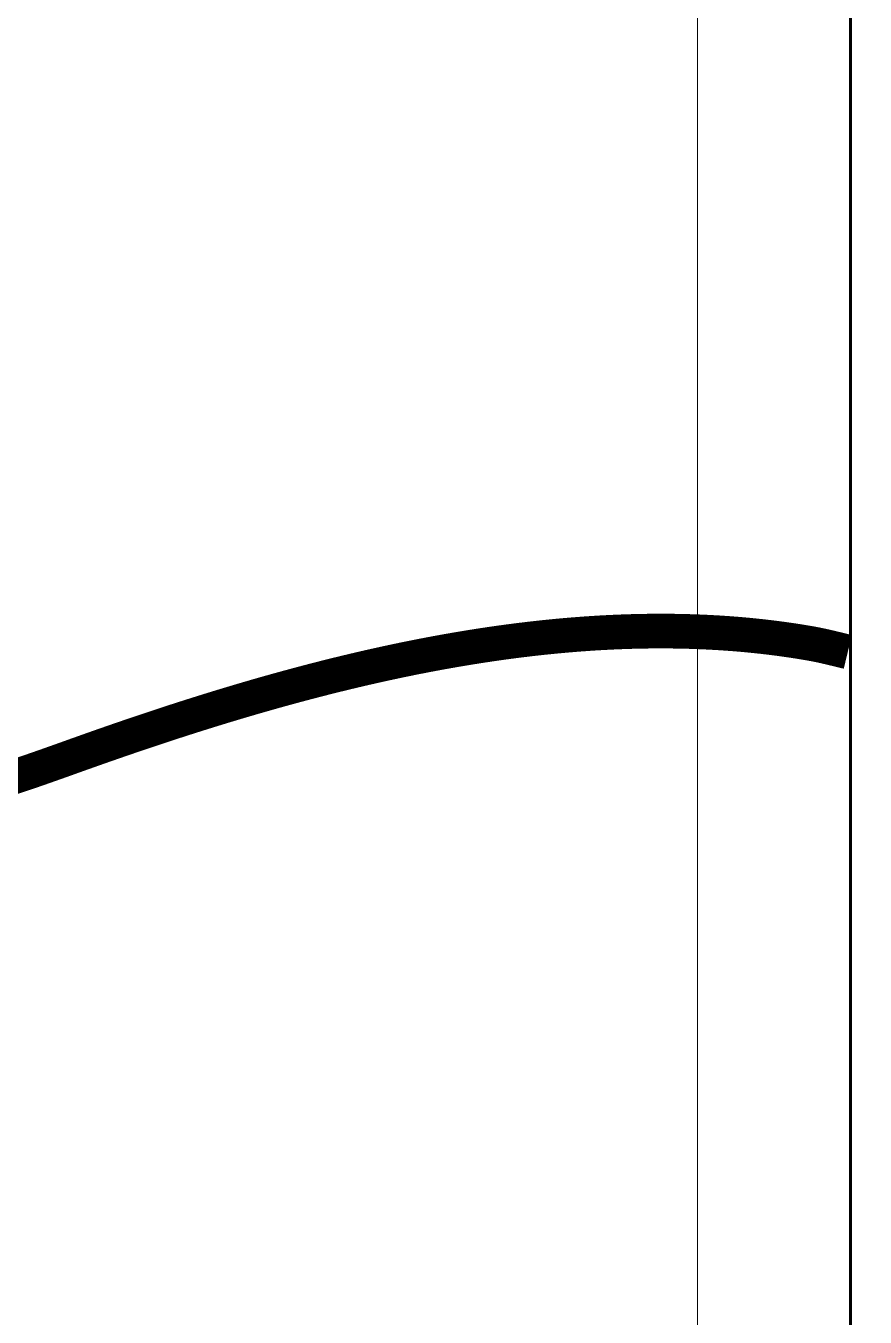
# Model space of a CAD drawing. Header units: millimetres. Extents: x -295047 to 304185, y -728047 to -308748.
# Drawn here: x -17099 to -16769, y -327400 to -326893 of the extents above; entities that cross this region are included whole.
import ezdxf
from ezdxf.enums import TextEntityAlignment as Align

# ---------------------------------------------------------------- set-up
doc = ezdxf.new("R2010")
doc.units = ezdxf.units.MM
doc.header["$MEASUREMENT"] = 0
for name, color, linetype, lineweight in [('Khungten_LCDI', 7, 'Continuous', 5), ('LC Dim', 8, 'Continuous', 18), ('LC ISO', 153, 'Continuous', 13), ('LC Net thay', 7, 'Continuous', 25), ('LC Text1', 3, 'Continuous', 20)]:
    doc.layers.add(name, color=color, linetype=linetype, lineweight=lineweight)
doc.styles.add('Khungten', font='VHAVAN.TTF', dxfattribs={"width": 0.9, "height": 5000})
doc.styles.add('Title', font='VHBLACK.TTF', dxfattribs={"width": 0.8})

# ---------------------------------------------------------------- blocks, each defined once
blk = doc.blocks.new('a tuan anh')
at = {"layer": 'LC ISO', "const_width": 30}
blk.add_lwpolyline([(506.1695052379364, -436.1287923876225), (511.8154283979966, -434.3220184817183), (517.4454690531711, -432.4782640780759), (523.062841958279, -430.6010904988798), (528.6707618681248, -428.6940590663144), (534.272443537513, -426.7607311025786), (545.4699511741637, -422.8294308703335), (556.6810829066526, -418.8356803796632), (567.9315567734593, -414.8079702080722), (579.2469635158195, -410.7746814631828), (584.9348831993702, -408.762981981723), (590.6430704369559, -406.7557475351787), (596.3712153052038, -404.7535083801922), (602.1190078807995, -402.7567947733478), (607.8861382404284, -400.7661369712732), (613.6722964607325, -398.7820652305818), (619.4771726183972, -396.8051098078868), (625.3004567900789, -394.8358009598014), (631.1418390524632, -392.874668942939), (637.0010094822064, -390.9222440139129), (648.7714751504536, -387.0456364458369), (654.682150542285, -385.1225143200136), (660.609374408159, -383.2102203084942), (666.5528368247324, -381.3092846678774), (672.5122278686758, -379.420237654791), (678.4872376166604, -377.5436095258337), (684.4775561453571, -375.6799305376335), (690.4828735314368, -373.8297309468035), (696.5028798515559, -371.9935410099424), (702.5372651823855, -370.1718909836782), (708.5857196005963, -368.3653111246385), (714.6479331828596, -366.5743316894223), (720.723596005846, -364.799482934628), (726.8123981462122, -363.0412951168837), (732.9140296806436, -361.3002984928316), (739.0281806857965, -359.5770233190415), (745.1545412383421, -357.8719998521556), (751.2928014149365, -356.1857583487581), (757.4426512922801, -354.518829065506), (763.6037809470145, -352.8717422589834), (769.7758804558252, -351.2450281858037), (775.9586398953543, -349.6392171026091), (782.1517493423016, -348.0548392659839), (788.3548988733091, -346.4924249325559), (794.5677785650623, -344.9525043589383), (800.7900784942321, -343.4356078017445), (807.0214887374605, -341.9422655175731), (813.2616993714473, -340.4730077630666), (819.5104004728491, -339.0283647948236), (825.7672821183223, -337.608866869472), (832.0320343845669, -336.2150442435959), (838.3043473482248, -334.8474271738378), (844.5839110859524, -333.5065459167963), (850.8704156744498, -332.1929307290993), (857.1635511903733, -330.9071118673455), (863.4630077103793, -329.6496195881628), (869.768475311168, -328.4209841481643), (876.0796440693666, -327.2217358039488), (882.3962040616752, -326.0524048121442), (888.7178453647502, -324.9135214293638), (895.0442580552626, -323.8056159122207), (901.3751322098688, -322.7292185173137), (907.7101579052542, -321.6848595012852), (914.0490252180753, -320.673069120734), (920.391424225003, -319.6943776322878), (926.7370450027229, -318.7493152925454), (933.0855776278768, -317.8384123581054), (939.4367121771502, -316.9621990856249), (945.7901387271995, -316.1212057316734), (952.1455473547103, -315.3159625529079), (958.5026281363389, -314.5469998058979), (964.8610711487418, -313.8148477473005), (971.2205664686044, -313.1200366337143), (977.5808041726123, -312.4630967217381), (983.9414743373927, -311.8445582679997), (990.3022670396458, -311.2649515290977), (996.662872356028, -310.7248067616747), (1003.02298036321, -310.2246542223293), (1009.382281137863, -309.7650241676747), (1015.740464756644, -309.3464468543243), (1022.097221296222, -308.9694525389059), (1028.452240833285, -308.6345714780036), (1034.805213444488, -308.3423339282745), (1041.155829206487, -308.093270146288), (1047.503778195969, -307.8879103886866), (1053.848750489618, -307.7267849120835), (1060.190436164063, -307.6104239730921), (1066.528525295987, -307.5393578282965), (1072.862707962078, -307.5141167343536), (1079.192674238962, -307.5352309478621), (1085.518114203369, -307.6032307254209), (1091.838717931911, -307.7186463236721), (1098.154175501288, -307.8820079992147), (1104.464176988156, -308.0938460086472), (1110.768412469188, -308.3546906086267), (1117.066572021038, -308.6650720557082), (1123.358345720393, -309.0255206065631), (1129.643423643924, -309.4365665177756), (1135.921495868286, -309.8987400459591), (1142.192252470151, -310.4125714477414), (1148.45538352619, -310.978590979721), (1154.710579113074, -311.597328898526), (1160.957529307459, -312.2693154607696), (1167.195924186031, -312.9950809230504), (1173.425453825446, -313.7751555420109), (1179.645808302361, -314.6100695742352), (1185.856677693489, -315.5003532763512), (1192.057752075445, -316.4465369049722), (1198.247499972465, -317.4521686987719), (1201.335305667075, -317.9841732379573), (1204.416227787442, -318.5409623303276), (1207.488635250687, -319.1265363182902), (1210.550896973829, -319.7448955442815), (1213.601799958924, -320.3992066967476), (1216.643579315569, -321.0857609988889), (1222.715510105976, -322.5271998328244), (1228.798234612419, -324.0122952796519), (1234.923309970705, -325.4841069074027)], dxfattribs=at)
blk = doc.blocks.new('lcdi fix')
at = {"layer": 'Khungten_LCDI', "color": 5, "lineweight": 25}
blk.add_line((40599.99891117215, -14649.99999999255), (40599.99891117215, 14649.99999999255), dxfattribs=at)
at = {"layer": 'Khungten_LCDI', "color": 5, "lineweight": 60}
blk.add_lwpolyline([(0, -14649.99999999255), (0, 14649.99999999255), (40599.99891117215, 14649.99999999255), (40599.99891117215, -14649.99999999255)], close=True, dxfattribs=at)
at = {"layer": 'Khungten_LCDI', "color": 9, "lineweight": 15}
blk.add_lwpolyline([(36750.02512651216, 446.3259652946163), (40450.00487455388, 446.3259652946163), (40450.00487455388, 2437.235994267965), (36750.02512651216, 2437.235994267965)], close=True, dxfattribs=at)
at = {"layer": 'LC Dim', "xscale": 1.134, "yscale": 1.134, "zscale": 1.134}
blk.add_blockref('a tuan anh', (39196.84063393215, 1556.514642102285), dxfattribs=at)
at = {"color": 7, "style": 'Khungten', "width": 0.8}
for tag, p in [('REVISION', (39498.75262445212, -10746.30395446718)), ('NGAYHT', (39546.07413610817, -11609.37091637403))]:
    blk.add_attdef(tag, text='', height=199.998925739526, dxfattribs=at).set_placement(p, align=Align.CENTER)
at = {"layer": 'LC Text1', "style": 'Title', "width": 1.485915225563207}
for tag, p, p2 in [('TENBANVE1', (36912.6576448679, -8885.760238945484), (40339.14494544267, -8885.760238945484)), ('TENBANVE2', (36912.6576448679, -9562.4655643329), (40339.14494544267, -9562.4655643329))]:
    blk.add_attdef(tag, text='', height=249.9999935159642, dxfattribs=at).set_placement(p, p2, align=Align.FIT)
at = {"layer": 'LC Text1', "style": 'Title', "width": 0.7}
blk.add_attdef('SOBANVE', text='', height=249.9999935159642, dxfattribs=at).set_placement((39561.98223525287, -13896.18071823567), align=Align.CENTER)

msp = doc.modelspace()

# ---------------------------------------------------------------- block references
at = {"layer": 'LC Net thay', "xscale": 0.3999999999995694, "yscale": 0.3999999999995694, "zscale": 0.3999999999995694}
msp.add_blockref('lcdi fix', (-33015.00372132281, -327613.5001601283), dxfattribs=at)

doc.saveas('drawing.dxf')
